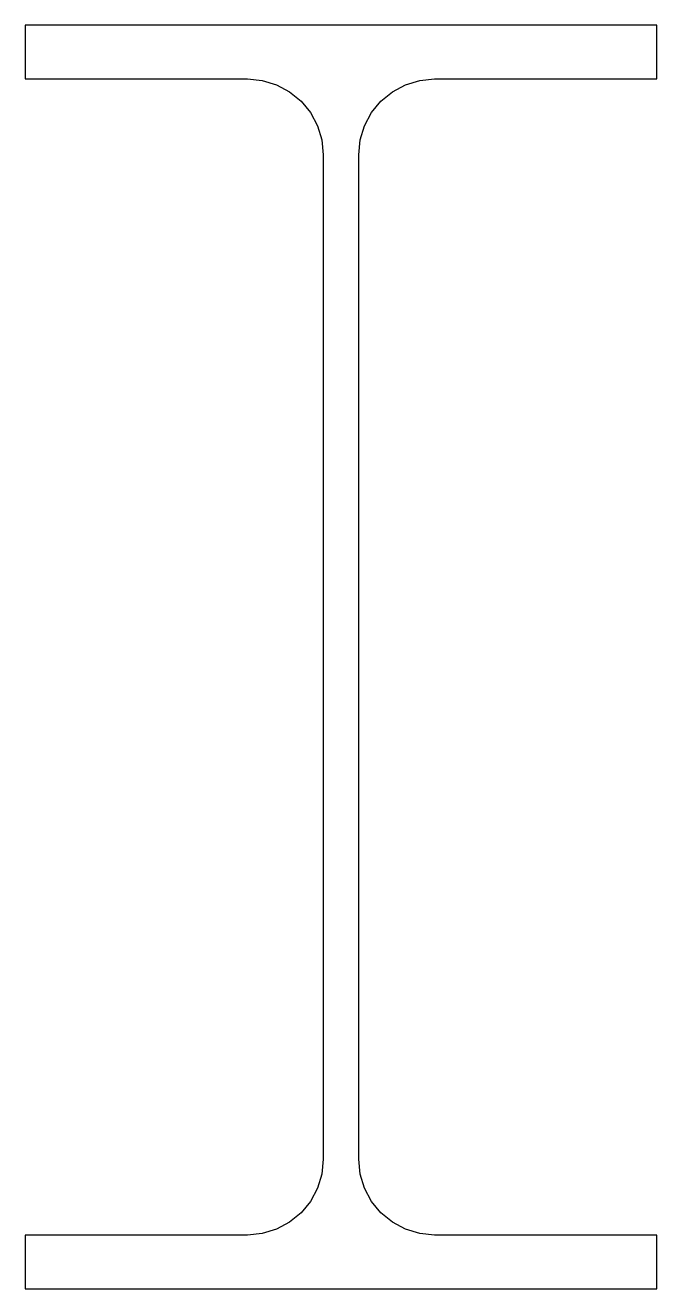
# Model space of a CAD drawing. Extents: x -50 to 50, y -100 to 100.
import ezdxf

# ---------------------------------------------------------------- set-up
doc = ezdxf.new("R2010")
doc.units = 0
doc.header["$MEASUREMENT"] = 0

msp = doc.modelspace()

# ---------------------------------------------------------------- linework, layer by layer
at = {"color": 7}
msp.add_lwpolyline([(50, -100), (50, -91.5), (14.8, -91.5), (12.46, -91.27), (10.21, -90.59), (8.13, -89.48), (6.31, -87.99), (4.82, -86.17), (3.71, -84.09), (3.03, -81.84), (2.8, -79.5), (2.8, 79.5), (3.03, 81.84), (3.71, 84.09), (4.82, 86.17), (6.31, 87.99), (8.13, 89.48), (10.21, 90.59), (12.46, 91.27), (14.8, 91.5), (50, 91.5), (50, 100), (-50, 100), (-50, 91.5), (-14.8, 91.5), (-12.46, 91.27), (-10.21, 90.59), (-8.13, 89.48), (-6.31, 87.99), (-4.82, 86.17), (-3.71, 84.09), (-3.03, 81.84), (-2.8, 79.5), (-2.8, -79.5), (-3.03, -81.84), (-3.71, -84.09), (-4.82, -86.17), (-6.31, -87.99), (-8.13, -89.48), (-10.21, -90.59), (-12.46, -91.27), (-14.8, -91.5), (-50, -91.5), (-50, -100), (50, -100)], dxfattribs=at)

doc.saveas('drawing.dxf')
